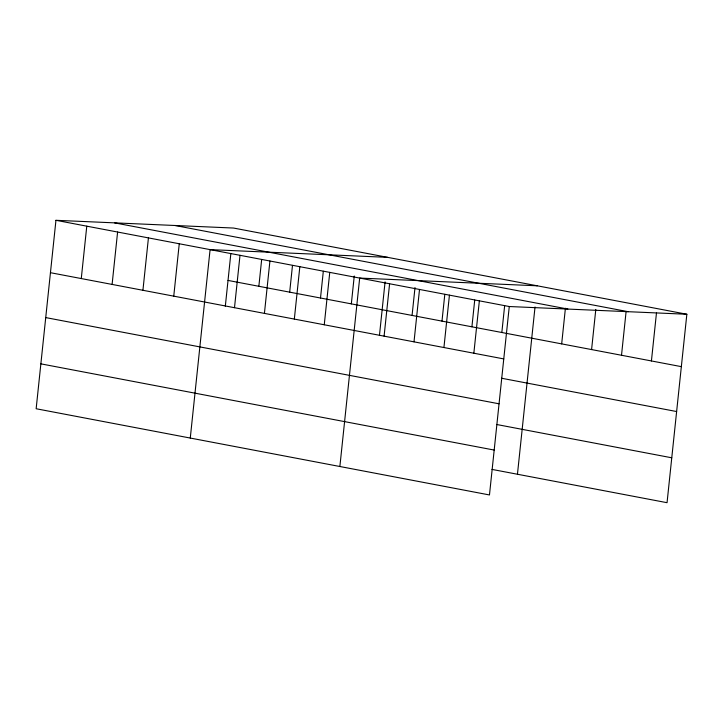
<?xml version="1.0" encoding="UTF-8"?>
<svg xmlns="http://www.w3.org/2000/svg" width="723" height="723" viewBox="0 0 723 723"><rect width="100%" height="100%" fill="white"/><g stroke="black" fill="none" stroke-linecap="round" stroke-linejoin="round"><path stroke-width="1.08" d="M55.951 220.307L36.15 408.748L489.471 494.957L509.272 306.525L55.951 220.307L233.529 228.043L686.85 314.252L667.049 502.693L491.965 469.399M81.274 278.554L86.778 226.172M112.101 284.419L117.605 232.029M142.928 290.284L148.432 237.894M173.755 296.15L179.259 243.759M190.276 438.057L210.086 249.625L387.664 257.352M225.314 306.245L230.836 253.674M234.496 307.7L240 255.309M258.852 286.29L261.663 259.539M264.419 313.384L269.923 261.003M289.679 292.155L292.49 265.404M294.333 319.078L299.837 266.688M320.506 298.012L323.317 271.261M324.256 324.772L329.76 272.381M351.333 303.877L354.261 276.014M339.873 466.507L359.674 278.075L537.252 285.802M379.439 335.553L385.079 281.871M384.094 336.15L389.598 283.759M412.074 315.427L415.002 287.564M414.008 341.843L419.512 289.453M441.988 321.12L444.808 294.369M443.931 347.528L449.435 295.147M471.911 326.814L474.722 300.063M473.845 353.222L479.358 300.831M501.834 332.499L504.645 305.748M517.451 474.243L535.029 306.986M561.672 343.886L565.413 308.215M591.586 349.571L595.806 309.444M621.509 355.264L626.073 311.794M651.423 360.949L656.466 313.023M509.272 306.525L686.85 314.252M174.93 225.486L628.251 311.703M114.559 222.856L567.871 309.073M228.025 280.425L681.346 366.642M50.447 272.698L503.768 358.915M501.545 378.237L676.629 411.541M45.73 317.587L499.051 403.805M496.683 424.5L671.766 457.795M40.868 363.85L494.189 450.068"/></g></svg>
